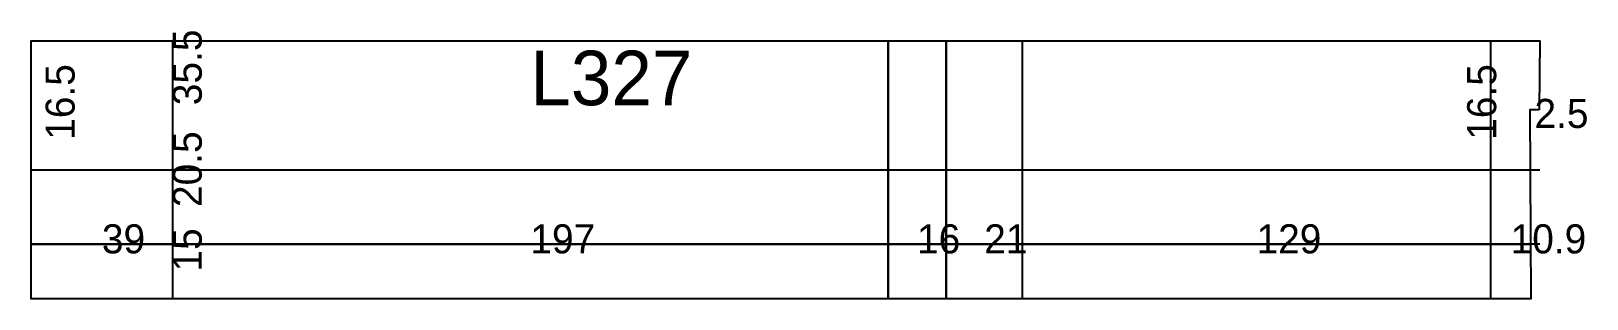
# Model space of a CAD drawing. Extents: x 3170 to 3598, y 1578 to 1652.
import ezdxf

# ---------------------------------------------------------------- set-up
doc = ezdxf.new("R2010")
doc.units = 0
for name, color, linetype in [('3', 3, 'Continuous'), ('4', 4, 'Continuous'), ('9', 9, 'Continuous'), ('Painéis', 200, 'Continuous')]:
    doc.layers.add(name, color=color, linetype=linetype)

msp = doc.modelspace()

# ---------------------------------------------------------------- linework, layer by layer
at = {"layer": '3'}
for p, q in [((3169.57, 1577.94), (3169.57, 1648.94)), ((3169.57, 1648.94), (3585.07, 1648.94)), ((3208.57, 1577.94), (3208.57, 1648.94)), ((3405.57, 1577.94), (3405.57, 1648.94)), ((3571.57, 1577.94), (3571.57, 1648.94)), ((3585.07, 1648.94), (3584.87, 1629.94)), ((3584.87, 1629.94), (3582.37, 1629.94)), ((3582.37, 1629.94), (3582.57, 1577.94)), ((3169.57, 1592.94), (3582.51, 1592.94)), ((3582.57, 1577.94), (3169.57, 1577.94))]:
    msp.add_line(p, q, dxfattribs=at)
at = {"layer": '3', "lineweight": 25}
msp.add_lwpolyline([(3584.87, 1629.94), (3582.37, 1629.94), (3582.57, 1577.94), (3169.57, 1577.94), (3169.57, 1648.94), (3585.07, 1648.94)], close=True, dxfattribs=at)
at = {"layer": '3'}
for points in [[(3405.57, 1648.94), (3405.57, 1577.94)], [(3421.57, 1577.94), (3421.57, 1648.94)], [(3421.57, 1648.94), (3421.57, 1577.94)], [(3442.57, 1577.94), (3442.57, 1648.94)], [(3169.57, 1613.44), (3585.07, 1613.44)], [(3585.07, 1592.94), (3169.57, 1592.94)]]:
    msp.add_lwpolyline(points, dxfattribs=at)
at = {"layer": '9'}
for points in [[(3421.57, 1577.94), (3421.57, 1648.94), (3421.57, 1577.94)], [(3442.57, 1577.94), (3442.57, 1648.94), (3442.57, 1577.94)]]:
    msp.add_solid(points, dxfattribs=at)
at = {"layer": 'Painéis', "lineweight": 18}
for p, q in [((3208.57, 1577.94), (3208.57, 1648.94)), ((3405.57, 1577.94), (3405.57, 1648.94)), ((3421.57, 1577.94), (3421.57, 1648.94)), ((3442.57, 1577.94), (3442.57, 1648.94)), ((3571.57, 1577.94), (3571.57, 1648.94)), ((3169.57, 1613.44), (3582.43, 1613.44)), ((3169.57, 1592.94), (3582.51, 1592.94))]:
    msp.add_line(p, q, dxfattribs=at)

# ---------------------------------------------------------------- texts
at = {"layer": '4'}
msp.add_text('L327', height=15, dxfattribs=at).set_placement((3307.07, 1631.19))
at = {"layer": 'Painéis'}
for s, p in [('35.5', (3216.57, 1631.19)), ('16.5', (3181.57, 1621.67)), ('16.5', (3573.07, 1621.67)), ('20.5', (3216.57, 1603.19)), ('15', (3216.57, 1585.44))]:
    msp.add_text(s, height=8, rotation=90, dxfattribs=at).set_placement(p)
for s, p in [('2.5', (3583.62, 1624.94)), ('39', (3189.07, 1590.44)), ('197', (3307.07, 1590.44)), ('16', (3413.57, 1590.44)), ('21', (3432.07, 1590.44)), ('129', (3507.07, 1590.44)), ('10.9', (3577.04, 1590.44))]:
    msp.add_text(s, height=8, dxfattribs=at).set_placement(p)

doc.saveas('drawing.dxf')
